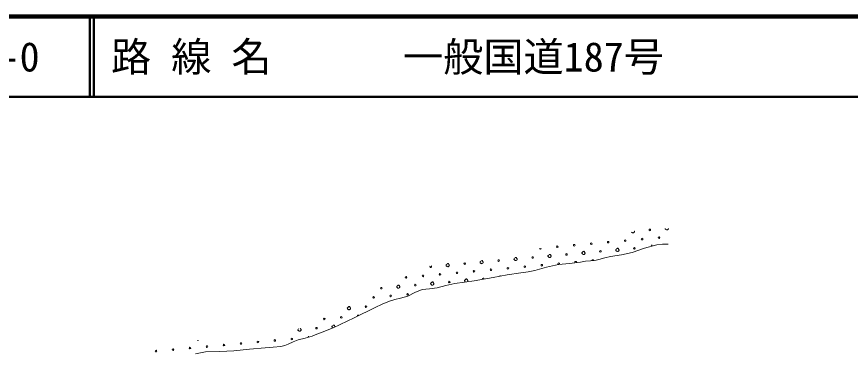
# Model space of a CAD drawing. Units: millimetres, scale not verified. Extents: x 40000 to 680000, y 20000 to 380000.
# Drawn here: x 168637 to 272423, y 338177 to 380000 of the extents above; entities that cross this region are included whole.
import ezdxf
from ezdxf.enums import TextEntityAlignment as Align

# ---------------------------------------------------------------- set-up
doc = ezdxf.new("R2010")
doc.units = ezdxf.units.MM
doc.header["$LTSCALE"] = 1000
for name, color, linetype, lineweight in [('M-TTL', 1, 'Continuous', 140), ('M-TTL-LINE', 7, 'Continuous', 50), ('S-BGD', 1, 'Continuous', 13)]:
    doc.layers.add(name, color=color, linetype=linetype, lineweight=lineweight)
doc.layers.add('M-TTL-TXT', color=7, linetype='Continuous')
doc.styles.add('ＭＳ ゴシック', font='')
doc.styles.get('ＭＳ ゴシック').set_extended_font_data('MS Gothic')

msp = doc.modelspace()

# ---------------------------------------------------------------- linework, layer by layer
at = {"layer": 'M-TTL', "color": 2}
msp.add_line((680000, 380000), (40000, 380000), dxfattribs=at)
at = {"layer": 'M-TTL-LINE'}
for p, q in [((177750, 380000), (177750, 370000)), ((178250, 380000), (178250, 370000)), ((40000, 370000), (680000, 370000))]:
    msp.add_line(p, q, dxfattribs=at)
at = {"layer": 'S-BGD'}
for points in [[(245530, 353161), (245514, 353137), (245486, 353099), (245434, 353064), (245391, 353049), (245353, 353046), (245292, 353065), (245246, 353093), (245209, 353126), (245185, 353149)], [(245512, 353294), (245535, 353267), (245547, 353233), (245552, 353211), (245545, 353185), (245530, 353161)], [(249755, 353541), (249739, 353516), (249712, 353479), (249660, 353444), (249617, 353429), (249579, 353425), (249518, 353444), (249471, 353473), (249435, 353506), (249397, 353541), (249380, 353580), (249377, 353618)], [(249768, 353627), (249773, 353613), (249778, 353591), (249770, 353564), (249755, 353541)], [(190899, 337984), (192158, 338253), (193917, 338269), (195672, 338346), (197633, 338579), (199589, 338750), (200567, 338802), (201542, 338914), (202003, 339029), (202445, 339201), (203058, 339489), (203694, 339720), (204571, 339924), (205425, 340185), (205995, 340454), (206587, 340667), (207310, 340924), (208019, 341240), (210650, 342475), (213256, 343765), (214137, 344184), (215054, 344552), (215729, 344774), (216420, 344936), (216896, 345037), (217354, 345195), (218216, 345623), (219103, 345996), (220051, 346075), (220991, 346214), (222078, 346511), (223186, 346751), (225582, 347094), (227974, 347498), (229694, 347814), (231422, 348071), (232300, 348193), (233166, 348374), (234618, 348769), (236084, 349104), (237466, 349226), (238849, 349409), (239447, 349521), (240066, 349576), (240603, 349627), (241127, 349738), (241842, 349956), (242573, 350116), (243924, 350343), (245258, 350629), (246795, 351139), (248347, 351588), (249030, 351644), (249731, 351643)], [(247617, 351491), (247652, 351519), (247683, 351525), (247716, 351524), (247744, 351509)], [(226704, 349340), (226688, 349316), (226660, 349278), (226608, 349243), (226566, 349229), (226528, 349225), (226467, 349244), (226420, 349273), (226384, 349306), (226346, 349340), (226329, 349380), (226325, 349426), (226353, 349483), (226428, 349541), (226489, 349593), (226517, 349616)], [(226599, 349620), (226621, 349608), (226645, 349547), (226666, 349505), (226686, 349473), (226710, 349446), (226722, 349412), (226727, 349391), (226719, 349364), (226704, 349340)], [(228807, 347682), (228827, 347698), (228857, 347704), (228891, 347703)], [(224469, 346996), (224461, 347003), (224423, 347038), (224406, 347077), (224402, 347123), (224430, 347180), (224505, 347238), (224566, 347291), (224601, 347319), (224632, 347325), (224665, 347324), (224698, 347305), (224722, 347244), (224743, 347202), (224763, 347171), (224787, 347144), (224799, 347110), (224804, 347088), (224796, 347061), (224781, 347038)], [(207938, 341259), (207900, 341294), (207883, 341334), (207879, 341380), (207907, 341436), (207982, 341494), (208043, 341547), (208078, 341575), (208109, 341581), (208142, 341580), (208175, 341562), (208199, 341501), (208220, 341458), (208240, 341427), (208264, 341400)], [(204032, 340915), (204017, 340890), (203989, 340852), (203937, 340818), (203894, 340803), (203856, 340799), (203795, 340818), (203748, 340847), (203712, 340880), (203674, 340914), (203657, 340954), (203653, 341000), (203681, 341057), (203756, 341115)], [(203949, 341182), (203974, 341121), (203995, 341079), (204014, 341047), (204038, 341020), (204050, 340986), (204055, 340965), (204047, 340938), (204032, 340915)], [(191247, 339674), (191217, 339664), (191179, 339661), (191151, 339669)]]:
    msp.add_lwpolyline(points, dxfattribs=at)
for points in [[(243607, 350859), (243591, 350834), (243563, 350796), (243511, 350762), (243468, 350747), (243430, 350743), (243369, 350762), (243322, 350791), (243286, 350824), (243248, 350858), (243232, 350898), (243227, 350944), (243255, 351001), (243331, 351059), (243391, 351111), (243427, 351140), (243457, 351145), (243491, 351144), (243523, 351126), (243548, 351065), (243569, 351023), (243589, 350991), (243612, 350964), (243624, 350930), (243629, 350909), (243622, 350882)], [(230930, 349720), (230914, 349695), (230886, 349658), (230834, 349623), (230791, 349608), (230753, 349605), (230692, 349623), (230646, 349652), (230610, 349685), (230571, 349720), (230555, 349760), (230551, 349805), (230579, 349862), (230654, 349920), (230714, 349973), (230750, 350001), (230780, 350007), (230814, 350006), (230846, 349988), (230871, 349927), (230892, 349884), (230912, 349853), (230935, 349826), (230947, 349792), (230952, 349770), (230945, 349743)], [(235155, 350099), (235139, 350075), (235112, 350037), (235060, 350003), (235017, 349988), (234979, 349984), (234918, 350003), (234871, 350032), (234835, 350065), (234797, 350099), (234780, 350139), (234776, 350185), (234804, 350242), (234879, 350300), (234940, 350352), (234975, 350381), (235006, 350386), (235039, 350385), (235072, 350367), (235097, 350306), (235117, 350264), (235137, 350232), (235161, 350205), (235173, 350171), (235178, 350150), (235170, 350123)], [(239381, 350479), (239365, 350455), (239337, 350417), (239285, 350382), (239242, 350367), (239205, 350364), (239144, 350382), (239097, 350411), (239061, 350444), (239023, 350479), (239006, 350519), (239002, 350564), (239030, 350621), (239105, 350679), (239165, 350732), (239201, 350760), (239232, 350766), (239265, 350765), (239298, 350747), (239322, 350686), (239343, 350643), (239363, 350612), (239386, 350585), (239399, 350551), (239404, 350529), (239396, 350502)], [(222478, 348961), (222463, 348936), (222435, 348899), (222383, 348864), (222340, 348849), (222302, 348846), (222241, 348864), (222194, 348893), (222158, 348926), (222120, 348961), (222103, 349000), (222099, 349046), (222127, 349103), (222202, 349161), (222263, 349214), (222299, 349242), (222329, 349248), (222362, 349247), (222395, 349229), (222420, 349167), (222441, 349125), (222460, 349094), (222484, 349067), (222496, 349033), (222501, 349011), (222493, 348984)], [(220555, 346658), (220540, 346634), (220512, 346596), (220460, 346561), (220417, 346546), (220379, 346543), (220318, 346562), (220271, 346591), (220235, 346624), (220197, 346658), (220180, 346698), (220176, 346744), (220204, 346800), (220279, 346858), (220340, 346911), (220376, 346939), (220406, 346945), (220439, 346944), (220472, 346926), (220497, 346865), (220518, 346823), (220537, 346791), (220561, 346764), (220573, 346730), (220578, 346709), (220570, 346682)], [(216330, 346279), (216314, 346254), (216286, 346217), (216234, 346182), (216191, 346167), (216153, 346164), (216092, 346182), (216046, 346211), (216010, 346244), (215971, 346279), (215955, 346318), (215951, 346364), (215979, 346421), (216054, 346479), (216114, 346532), (216150, 346560), (216180, 346566), (216214, 346565), (216246, 346546), (216271, 346485), (216292, 346443), (216312, 346412), (216335, 346385), (216347, 346351), (216352, 346329), (216345, 346302)], [(210181, 343597), (210165, 343572), (210137, 343535), (210085, 343500), (210043, 343485), (210005, 343481), (209944, 343500), (209897, 343529), (209861, 343562), (209823, 343597), (209806, 343636), (209802, 343682), (209830, 343739), (209905, 343797), (209966, 343849), (210001, 343878), (210032, 343883), (210065, 343882), (210098, 343864), (210122, 343803), (210143, 343761), (210163, 343730), (210187, 343703), (210199, 343669), (210204, 343647), (210196, 343620)]]:
    msp.add_lwpolyline(points, close=True, dxfattribs=at)
for centre in [(247463, 353435), (242276, 351904), (244389, 352094), (246502, 352284), (248614, 352474), (235938, 351335), (238050, 351525), (240163, 351715), (241315, 350753), (245540, 351133), (232863, 349994), (237089, 350374), (224412, 349235), (228638, 349614), (229789, 348653), (231902, 348843), (234015, 349033), (236127, 349222), (219225, 347704), (221338, 347894), (223450, 348084), (225563, 348273), (227676, 348463), (217112, 347514), (218263, 346553), (222489, 346932), (214038, 346173), (213076, 345022), (215189, 345212), (217302, 345402), (212115, 343871), (209040, 342530), (206927, 342340), (205966, 341189), (198666, 339468), (200779, 339658), (202892, 339848), (185989, 338329), (188102, 338519), (190215, 338709), (192328, 338899), (194440, 339088), (196553, 339278)]:
    msp.add_circle(centre, 99.5, dxfattribs=at)
for centre, start, end in [((233825, 351145), 202.49652, 10.28268), ((220186, 348855), 137.38207, 62.74991), ((238240, 349412), 357.87325, 197.25728), ((240353, 349602), 355.49088, 197.59022), ((226715, 347312), 7.13231, 193.23482), ((211153, 342719), 29.70033, 205.88072), ((205004, 340037), 80.49077, 136.37912)]:
    msp.add_arc(centre, 99.5, start, end, dxfattribs=at)

# ---------------------------------------------------------------- texts
at = {"layer": 'M-TTL-TXT', "style": 'ＭＳ ゴシック'}
for s, p in [('29-0', (161521, 375000)), ('路 線 名', (180380, 375000)), ('一般国道187号', (216734, 375000))]:
    msp.add_text(s, height=3666, dxfattribs=at).set_placement(p, align=Align.MIDDLE_LEFT)

doc.saveas('drawing.dxf')
